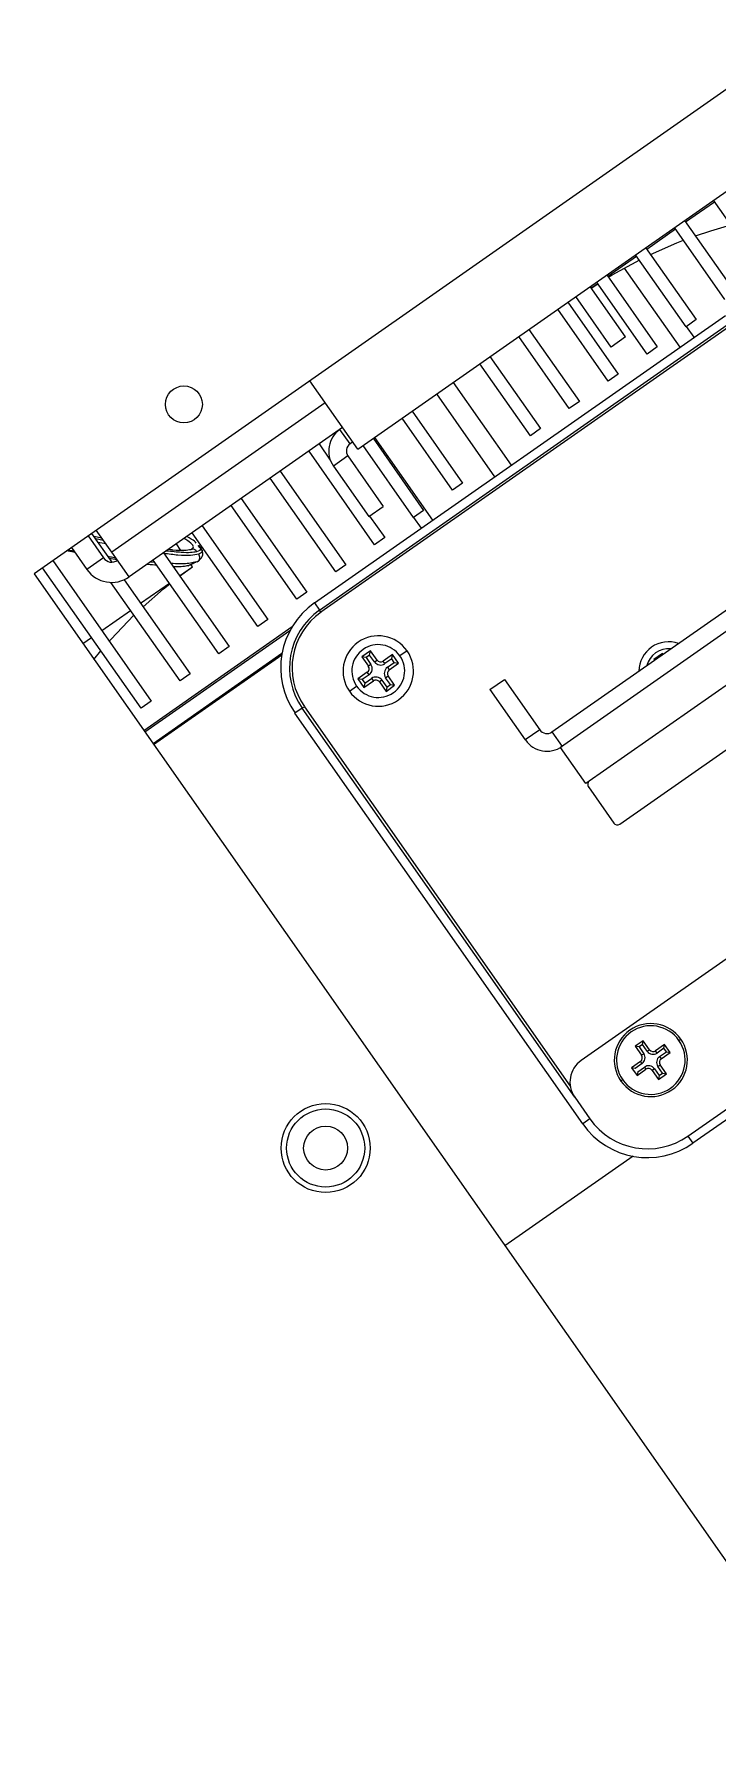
# Model space of a CAD drawing. Header units: millimetres. Extents: x 152904052 to 153933663, y 538271515 to 539240469.
# Drawn here: x 153466342.3 to 153466419.9, y 538579276.4 to 538579469.5 of the extents above; entities that cross this region are included whole.
import ezdxf

# ---------------------------------------------------------------- set-up
doc = ezdxf.new("R2010")
doc.units = ezdxf.units.MM
doc.layers.add('POWR', color=5, linetype='Continuous')

msp = doc.modelspace()

# ---------------------------------------------------------------- linework, layer by layer
at = {"layer": 'POWR', "color": 7}
for p, q in [((153466674.05, 538579640.41), (153466342.3, 538579408.12)), ((153466379.08, 538579422.27), (153466600.25, 538579577.14)), ((153466416.34, 538579448.12), (153466419.62, 538579450.41)), ((153466425.24, 538579442.39), (153466419.5, 538579450.58)), ((153466416.23, 538579448.28), (153466421.96, 538579440.09)), ((153466411.92, 538579445.02), (153466415.19, 538579447.32)), ((153466420.81, 538579439.29), (153466415.08, 538579447.48)), ((153466407.49, 538579441.93), (153466410.77, 538579444.22)), ((153466416.39, 538579436.19), (153466410.66, 538579444.38)), ((153466411.8, 538579445.19), (153466417.54, 538579437)), ((153466409.37, 538579442.87), (153466415.68, 538579433.86)), ((153466409.51, 538579435.04), (153466405.5, 538579440.77)), ((153466405.61, 538579440.61), (153466406.35, 538579441.12)), ((153466405.62, 538579440.59), (153466406.37, 538579441.09)), ((153466411.97, 538579433.09), (153466406.23, 538579441.29)), ((153466407.38, 538579442.09), (153466413.11, 538579433.9)), ((153466402.96, 538579438.99), (153466408.69, 538579430.8)), ((153466407.87, 538579433.89), (153466403.86, 538579439.62)), ((153466374.16, 538579404.79), (153466420.86, 538579437.49)), ((153466374.74, 538579403.97), (153466421.43, 538579436.67)), ((153466407.54, 538579430), (153466401.81, 538579438.19)), ((153466417.54, 538579437), (153466416.39, 538579436.19)), ((153466421.6, 538579436.42), (153466374.91, 538579403.73)), ((153466403.12, 538579426.9), (153466397.39, 538579435.09)), ((153466398.53, 538579435.89), (153466404.27, 538579427.7)), ((153466409.51, 538579435.04), (153466407.87, 538579433.89)), ((153466417.31, 538579435.01), (153466416.45, 538579436.24)), ((153466394.11, 538579432.8), (153466399.84, 538579424.61)), ((153466413.11, 538579433.9), (153466411.97, 538579433.09)), ((153466398.7, 538579423.8), (153466392.96, 538579431.99)), ((153466408.69, 538579430.8), (153466407.54, 538579430)), ((153466379.08, 538579422.27), (153466373.63, 538579430.05)), ((153466389.93, 538579429.87), (153466396.53, 538579420.45)), ((153466375.38, 538579427.56), (153466351.13, 538579410.58)), ((153466388.05, 538579428.55), (153466394.64, 538579419.13)), ((153466404.27, 538579427.7), (153466403.12, 538579426.9)), ((153466389.85, 538579417.61), (153466384.12, 538579425.8)), ((153466385.26, 538579426.6), (153466391, 538579418.41)), ((153466377.36, 538579424.73), (153466353.11, 538579407.75)), ((153466378.22, 538579422.89), (153466377.07, 538579424.53)), ((153466378.5, 538579423.09), (153466378.22, 538579422.89)), ((153466380.84, 538579423.51), (153466386.57, 538579415.31)), ((153466381, 538579423.62), (153466387.6, 538579414.2)), ((153466399.84, 538579424.61), (153466398.7, 538579423.8)), ((153466381, 538579411.41), (153466373.55, 538579422.06)), ((153466374.69, 538579422.87), (153466375.97, 538579421.04)), ((153466377.97, 538579421.5), (153466376.33, 538579420.35)), ((153466377.97, 538579421.5), (153466381.99, 538579415.76)), ((153466385.43, 538579414.51), (153466379.69, 538579422.7)), ((153466370.27, 538579419.77), (153466377.73, 538579409.12)), ((153466376.33, 538579420.35), (153466380.35, 538579414.62)), ((153466376.58, 538579408.32), (153466369.12, 538579418.97)), ((153466391, 538579418.41), (153466389.85, 538579417.61)), ((153466372.16, 538579405.22), (153466364.7, 538579415.87)), ((153466365.85, 538579416.67), (153466373.3, 538579406.02)), ((153466380.35, 538579414.62), (153466381.99, 538579415.76)), ((153466386.57, 538579415.31), (153466385.43, 538579414.51)), ((153466361.42, 538579413.57), (153466368.88, 538579402.92)), ((153466380.43, 538579414.67), (153466382.15, 538579412.22)), ((153466385.43, 538579414.51), (153466386.29, 538579413.28)), ((153466348.44, 538579412.42), (153466350.19, 538579409.92)), ((153466348.85, 538579412.7), (153466351.14, 538579409.43)), ((153466349.08, 538579412.37), (153466350, 538579412.19)), ((153466349.27, 538579412.11), (153466350.19, 538579411.92)), ((153466351.13, 538579410.58), (153466349.38, 538579413.08)), ((153466350.48, 538579411.51), (153466349.57, 538579411.68)), ((153466359, 538579410.75), (153466358.48, 538579411.51)), ((153466367.73, 538579402.12), (153466360.28, 538579412.77)), ((153466382.15, 538579412.22), (153466381, 538579411.41)), ((153466344.43, 538579409.61), (153466355.61, 538579393.63)), ((153466346.96, 538579410.52), (153466345.99, 538579410.7)), ((153466346.85, 538579410.68), (153466346.15, 538579410.81)), ((153466346.56, 538579411.1), (153466348.3, 538579408.6)), ((153466350.19, 538579409.92), (153466348.3, 538579408.6)), ((153466351.75, 538579409.69), (153466350.85, 538579409.84)), ((153466353.11, 538579407.75), (153466351.13, 538579410.58)), ((153466363.31, 538579399.02), (153466355.85, 538579409.67)), ((153466357, 538579410.48), (153466364.46, 538579399.83)), ((153466360.77, 538579409.46), (153466360.38, 538579409.39)), ((153466361.14, 538579411.11), (153466360.95, 538579411.32)), ((153466361.24, 538579411.05), (153466361.02, 538579411.37)), ((153466361.22, 538579411.04), (153466361.28, 538579410.95)), ((153466342.3, 538579408.12), (153466462.75, 538579236.09)), ((153466354.46, 538579392.83), (153466343.28, 538579408.8)), ((153466356.04, 538579409.4), (153466355.53, 538579409.44)), ((153466358.84, 538579407.86), (153466360.31, 538579408.89)), ((153466358.85, 538579407.83), (153466360.31, 538579408.89)), ((153466359.82, 538579409.02), (153466359.9, 538579409.06)), ((153466360.31, 538579408.89), (153466360.11, 538579409.17)), ((153466360.44, 538579409.31), (153466360.78, 538579409.45)), ((153466377.73, 538579409.12), (153466376.58, 538579408.32)), ((153466358.89, 538579395.93), (153466351.04, 538579407.13)), ((153466352.54, 538579407.43), (153466360.03, 538579396.73)), ((153466354.41, 538579404.76), (153466357.69, 538579407.05)), ((153466373.3, 538579406.02), (153466372.16, 538579405.22)), ((153466401.16, 538579390.12), (153466425.41, 538579407.1)), ((153466349.99, 538579401.66), (153466353.27, 538579403.95)), ((153466374.16, 538579404.79), (153466374.74, 538579403.97)), ((153466374.91, 538579403.73), (153466374.74, 538579403.97)), ((153466426.72, 538579405.58), (153466402.14, 538579388.37)), ((153466354.77, 538579390.3), (153466371.65, 538579402.12)), ((153466368.88, 538579402.92), (153466367.73, 538579402.12)), ((153466347.86, 538579400.17), (153466348.84, 538579400.86)), ((153466371.36, 538579401.61), (153466354.91, 538579390.09)), ((153466364.46, 538579399.83), (153466363.31, 538579399.02)), ((153466429.59, 538579401.48), (153466405.01, 538579384.28)), ((153466349.11, 538579398.38), (153466349.9, 538579399.35)), ((153466370.47, 538579399.03), (153466355.83, 538579388.78)), ((153466355.89, 538579388.7), (153466370.45, 538579398.9)), ((153466380.53, 538579399.36), (153466379.55, 538579398.67)), ((153466379.55, 538579398.67), (153466380.29, 538579397.61)), ((153466380.04, 538579398.59), (153466379.55, 538579398.67)), ((153466380.44, 538579398.87), (153466380.04, 538579398.59)), ((153466380.04, 538579398.59), (153466380.58, 538579397.81)), ((153466380.44, 538579398.87), (153466380.53, 538579399.36)), ((153466380.99, 538579398.1), (153466380.44, 538579398.87)), ((153466381.28, 538579398.3), (153466380.53, 538579399.36)), ((153466380.99, 538579398.1), (153466381.28, 538579398.3)), ((153466383.04, 538579398.92), (153466381.97, 538579398.18)), ((153466382.17, 538579397.89), (153466381.97, 538579398.18)), ((153466382.95, 538579398.43), (153466382.17, 538579397.89)), ((153466382.46, 538579397.48), (153466383.24, 538579398.02)), ((153466382.66, 538579397.19), (153466383.73, 538579397.94)), ((153466382.95, 538579398.43), (153466383.04, 538579398.92)), ((153466383.24, 538579398.02), (153466382.95, 538579398.43)), ((153466383.73, 538579397.94), (153466383.04, 538579398.92)), ((153466383.24, 538579398.02), (153466383.73, 538579397.94)), ((153466384.69, 538579399.35), (153466383.87, 538579398.77)), ((153466413.72, 538579399.04), (153466412.73, 538579398.35)), ((153466412.73, 538579398.35), (153466412.79, 538579398.27)), ((153466413.78, 538579398.96), (153466413.72, 538579399.04)), ((153466360.03, 538579396.73), (153466358.89, 538579395.93)), ((153466380.17, 538579396.91), (153466379.11, 538579396.17)), ((153466379.11, 538579396.17), (153466379.79, 538579395.18)), ((153466379.59, 538579396.08), (153466379.11, 538579396.17)), ((153466380.37, 538579396.63), (153466379.59, 538579396.08)), ((153466379.59, 538579396.08), (153466379.88, 538579395.67)), ((153466379.88, 538579395.67), (153466380.66, 538579396.22)), ((153466380.37, 538579396.63), (153466380.17, 538579396.91)), ((153466380.58, 538579397.81), (153466380.29, 538579397.61)), ((153466380.66, 538579396.22), (153466380.86, 538579395.93)), ((153466381.84, 538579396.01), (153466381.56, 538579395.81)), ((153466381.84, 538579396.01), (153466382.39, 538579395.23)), ((153466382.25, 538579396.29), (153466382.54, 538579396.5)), ((153466382.79, 538579395.52), (153466382.25, 538579396.29)), ((153466382.46, 538579397.48), (153466382.66, 538579397.19)), ((153466383.28, 538579395.43), (153466382.54, 538579396.5)), ((153466394.11, 538579394.96), (153466395.75, 538579396.1)), ((153466395.75, 538579396.1), (153466399.77, 538579390.37)), ((153466408.86, 538579379.65), (153466432.62, 538579396.28)), ((153466378.14, 538579394.76), (153466378.96, 538579395.33)), ((153466379.79, 538579395.18), (153466380.86, 538579395.93)), ((153466379.88, 538579395.67), (153466379.79, 538579395.18)), ((153466381.56, 538579395.81), (153466382.3, 538579394.74)), ((153466382.3, 538579394.74), (153466383.28, 538579395.43)), ((153466382.39, 538579395.23), (153466382.3, 538579394.74)), ((153466382.39, 538579395.23), (153466382.79, 538579395.52)), ((153466382.79, 538579395.52), (153466383.28, 538579395.43)), ((153466394.11, 538579394.96), (153466398.13, 538579389.22)), ((153466355.61, 538579393.63), (153466354.46, 538579392.83)), ((153466372.77, 538579392.83), (153466371.95, 538579392.26)), ((153466404.65, 538579345.57), (153466371.95, 538579392.26)), ((153466373.02, 538579393), (153466372.77, 538579392.83)), ((153466403.75, 538579348.6), (153466372.77, 538579392.83)), ((153466373.02, 538579393), (153466403.24, 538579349.84)), ((153466399.77, 538579390.37), (153466398.13, 538579389.22)), ((153466459.37, 538579391.21), (153466404.48, 538579352.78)), ((153466401.16, 538579390.12), (153466402.31, 538579388.49)), ((153466405.01, 538579384.28), (153466402.14, 538579388.37)), ((153466405.3, 538579383.87), (153466408.17, 538579379.77)), ((153466411.52, 538579355.02), (153466410.62, 538579354.39)), ((153466411.05, 538579354.31), (153466410.62, 538579354.39)), ((153466410.62, 538579354.39), (153466411.34, 538579353.36)), ((153466411.44, 538579354.59), (153466411.05, 538579354.31)), ((153466411.05, 538579354.31), (153466411.59, 538579353.54)), ((153466411.59, 538579353.54), (153466411.34, 538579353.36)), ((153466411.44, 538579354.59), (153466411.52, 538579355.02)), ((153466411.99, 538579353.82), (153466411.44, 538579354.59)), ((153466412.24, 538579353.99), (153466411.52, 538579355.02)), ((153466411.99, 538579353.82), (153466412.24, 538579353.99)), ((153466413.96, 538579354.59), (153466412.93, 538579353.87)), ((153466413.11, 538579353.62), (153466412.93, 538579353.87)), ((153466413.88, 538579354.16), (153466413.11, 538579353.62)), ((153466413.39, 538579353.22), (153466414.16, 538579353.76)), ((153466413.56, 538579352.97), (153466414.59, 538579353.69)), ((153466413.88, 538579354.16), (153466413.96, 538579354.59)), ((153466414.16, 538579353.76), (153466413.88, 538579354.16)), ((153466414.59, 538579353.69), (153466413.96, 538579354.59)), ((153466414.16, 538579353.76), (153466414.59, 538579353.69)), ((153466415.58, 538579355.06), (153466415.79, 538579355.2)), ((153466411.21, 538579352.67), (153466410.19, 538579351.95)), ((153466410.62, 538579351.87), (153466410.19, 538579351.95)), ((153466410.19, 538579351.95), (153466410.82, 538579351.05)), ((153466411.39, 538579352.42), (153466410.62, 538579351.87)), ((153466410.82, 538579351.05), (153466411.84, 538579351.77)), ((153466410.9, 538579351.48), (153466411.67, 538579352.02)), ((153466411.39, 538579352.42), (153466411.21, 538579352.67)), ((153466411.67, 538579352.02), (153466411.84, 538579351.77)), ((153466412.79, 538579351.82), (153466412.54, 538579351.64)), ((153466412.54, 538579351.64), (153466413.26, 538579350.62)), ((153466412.79, 538579351.82), (153466413.33, 538579351.05)), ((153466413.19, 538579352.1), (153466413.44, 538579352.27)), ((153466413.73, 538579351.33), (153466413.19, 538579352.1)), ((153466413.39, 538579353.22), (153466413.56, 538579352.97)), ((153466414.16, 538579351.25), (153466413.44, 538579352.27)), ((153466416.61, 538579344.18), (153466427.67, 538579351.92)), ((153466409.19, 538579350.58), (153466408.99, 538579350.44)), ((153466410.9, 538579351.48), (153466410.82, 538579351.05)), ((153466413.26, 538579350.62), (153466414.16, 538579351.25)), ((153466413.33, 538579351.05), (153466413.26, 538579350.62)), ((153466413.33, 538579351.05), (153466413.73, 538579351.33)), ((153466413.73, 538579351.33), (153466414.16, 538579351.25)), ((153466428.24, 538579351.1), (153466417.18, 538579343.36)), ((153466403.75, 538579348.6), (153466405.47, 538579346.14)), ((153466405.47, 538579346.14), (153466404.65, 538579345.57)), ((153466416.61, 538579344.18), (153466417.18, 538579343.36)), ((153466410.37, 538579341.88), (153466395.81, 538579331.69))]:
    msp.add_line(p, q, dxfattribs=at)
at = {"layer": 'POWR', "color": 7, "flags": 128}
for points in [[(153466417.46, 538579446.52), (153466419.21, 538579447.11), (153466421.47, 538579447.77)], [(153466412.35, 538579444.4), (153466415.35, 538579445.72), (153466416.1, 538579446.02)], [(153466407.56, 538579441.83), (153466407.99, 538579442.09), (153466411.15, 538579443.81)], [(153466354.69, 538579404.36), (153466357.01, 538579406.38), (153466357.74, 538579406.97)], [(153466350.84, 538579400.44), (153466351.02, 538579400.64), (153466353.66, 538579403.39)]]:
    msp.add_lwpolyline(points, dxfattribs=at)
at = {"layer": 'POWR', "color": 7}
for centre, radius in [((153466359.33, 538579427.37), 2.1), ((153466375.44, 538579342.82), 5.06), ((153466375.44, 538579342.82), 4.44), ((153466375.44, 538579342.82), 2.5)]:
    msp.add_circle(centre, radius, dxfattribs=at)
for centre, radius, start, end in [((153466378.79, 538579422.07), 3, 125, 215), ((153466378.79, 538579422.07), 1, 125, 215), ((153466351.13, 538579410.58), 1.15, 215, 305), ((153466351.13, 538579410.58), 3.45, 215, 305), ((153466379.33, 538579397.42), 9, 125, 215), ((153466379.33, 538579397.42), 8, 125, 215), ((153466379.33, 538579397.42), 7.7, 125, 215), ((153466381.42, 538579397.05), 4, 35, 215), ((153466381.42, 538579397.05), 3, 35, 215), ((153466414.43, 538579396.98), 3.4, 71.0319, 178.9681), ((153466381.42, 538579397.05), 4, 215, 35), ((153466381.42, 538579397.05), 3, 215, 35), ((153466381.69, 538579398.58), 0.851, 215, 305), ((153466381.69, 538579398.58), 0.5, 215, 305), ((153466414.43, 538579396.98), 2.6, 85.2849, 164.7151), ((153466379.88, 538579397.32), 0.5, 305, 35), ((153466379.88, 538579397.32), 0.851, 305, 35), ((153466381.15, 538579395.52), 0.851, 35, 125), ((153466381.15, 538579395.52), 0.5, 35, 125), ((153466382.95, 538579396.78), 0.851, 125, 215), ((153466382.95, 538579396.78), 0.5, 125, 215), ((153466400.59, 538579390.94), 1, 215, 305), ((153466400.59, 538579390.94), 3, 215, 305), ((153466405.71, 538579384.15), 0.5, 125, 215), ((153466408.58, 538579380.06), 0.5, 215, 305), ((153466412.39, 538579352.82), 4.15, 35, 215), ((153466412.39, 538579352.82), 3.9, 35, 215), ((153466412.39, 538579352.82), 4.15, 215, 35), ((153466412.39, 538579352.82), 3.9, 215, 35), ((153466410.93, 538579353.08), 0.807, 305, 35), ((153466412.65, 538579354.28), 0.807, 215, 305), ((153466412.65, 538579354.28), 0.5, 215, 305), ((153466406.2, 538579350.32), 3, 125, 215), ((153466410.93, 538579353.08), 0.5, 305, 35), ((153466412.13, 538579351.36), 0.807, 35, 125), ((153466412.13, 538579351.36), 0.5, 35, 125), ((153466413.85, 538579352.56), 0.807, 125, 215), ((153466413.85, 538579352.56), 0.5, 125, 215), ((153466412.02, 538579350.73), 8, 215, 305), ((153466412.02, 538579350.73), 9, 215, 305)]:
    msp.add_arc(centre, radius, start, end, dxfattribs=at)
for points, knots in [([(153466360.14, 538579410.88), (153466360.27, 538579410.96), (153466360.53, 538579411.12), (153466360.24, 538579411.55), (153466359.64, 538579411.94), (153466359.36, 538579412.13)], [0, 0, 0, 0, 0.350358, 0.700607, 1, 1, 1, 1]), ([(153466360.73, 538579411.59), (153466360.68, 538579411.66), (153466360.56, 538579411.84), (153466360.01, 538579412.15), (153466359.67, 538579412.35)], [0, 0, 0, 0, 0.366155, 1, 1, 1, 1]), ([(153466351.59, 538579409.92), (153466351.48, 538579409.93), (153466351.22, 538579409.96), (153466350.89, 538579410.02), (153466350.71, 538579410.05)], [0, 0, 0, 0, 0.425061, 1, 1, 1, 1]), ([(153466361.01, 538579410.33), (153466360.73, 538579410.27), (153466360.19, 538579410.15), (153466358.84, 538579410.18), (153466357.6, 538579410.34), (153466357.05, 538579410.41)], [0, 0, 0, 0, 0.364043, 0.717268, 1, 1, 1, 1]), ([(153466357.37, 538579410.73), (153466357.95, 538579410.67), (153466359.05, 538579410.55), (153466360.15, 538579410.53), (153466360.58, 538579410.61), (153466360.79, 538579410.64)], [0, 0, 0, 0, 0.364792, 0.685803, 1, 1, 1, 1]), ([(153466357.61, 538579410.9), (153466357.76, 538579410.88), (153466358.52, 538579410.79), (153466359.44, 538579410.76), (153466359.91, 538579410.84), (153466360.14, 538579410.88)], [0, 0, 0, 0, 0.109893, 0.5550406, 1, 1, 1, 1]), ([(153466360.79, 538579410.64), (153466360.77, 538579410.66), (153466360.74, 538579410.71), (153466360.67, 538579410.77), (153466360.6, 538579410.83), (153466360.48, 538579410.89), (153466360.31, 538579410.93), (153466360.2, 538579410.89), (153466360.14, 538579410.88)], [0, 0, 0, 0, 0.0746344, 0.1571378, 0.2527089, 0.362005, 0.6363379, 1, 1, 1, 1]), ([(153466360.26, 538579410.93), (153466360.26, 538579410.92), (153466360.26, 538579410.92), (153466360.24, 538579410.91), (153466360.24, 538579410.9)], [0, 0, 0, 0, 0.644353, 1, 1, 1, 1]), ([(153466360.79, 538579410.64), (153466361.08, 538579410.73), (153466361.39, 538579410.83), (153466361.15, 538579411.09), (153466361.14, 538579411.11)], [0, 0, 0, 0, 0.939495, 1, 1, 1, 1]), ([(153466360.84, 538579409.47), (153466360.89, 538579409.5), (153466360.94, 538579409.53), (153466360.99, 538579409.57), (153466361.02, 538579409.61), (153466361.09, 538579409.7), (153466361.14, 538579409.85), (153466361.13, 538579410.02), (153466361.1, 538579410.14), (153466361.06, 538579410.24), (153466361.02, 538579410.3), (153466361.01, 538579410.33)], [0, 0, 0, 0, 0.21264, 0.230748, 0.266356, 0.391268, 0.667088, 0.773862, 0.86234, 0.934477, 1, 1, 1, 1]), ([(153466361.05, 538579409.61), (153466361.05, 538579409.6), (153466361.02, 538579409.57), (153466360.96, 538579409.53), (153466360.89, 538579409.5), (153466360.86, 538579409.48), (153466360.85, 538579409.48), (153466360.84, 538579409.48), (153466360.84, 538579409.47)], [0, 0, 0, 0, 0.099309, 0.572344, 0.872579, 0.957894, 0.984349, 1, 1, 1, 1]), ([(153466361.28, 538579410.95), (153466361.3, 538579410.93), (153466361.45, 538579410.75), (153466361.4, 538579410.53), (153466361.14, 538579410.4), (153466361.01, 538579410.33)], [0, 0, 0, 0, 0.084869, 0.533721, 1, 1, 1, 1]), ([(153466361.03, 538579409.59), (153466361.23, 538579409.81), (153466361.67, 538579410.28), (153466361.4, 538579410.76), (153466361.26, 538579411.02)], [0, 0, 0, 0, 0.46653, 1, 1, 1, 1]), ([(153466356.28, 538579409.06), (153466355.96, 538579409.09), (153466355.62, 538579409.12), (153466355.17, 538579409.18), (153466355.16, 538579409.18)], [0, 0, 0, 0, 0.969756, 1, 1, 1, 1]), ([(153466360.38, 538579409.39), (153466360.18, 538579409.34), (153466359.69, 538579409.21), (153466358.54, 538579409.25), (153466357.85, 538579409.27)], [0, 0, 0, 0, 0.398241, 1, 1, 1, 1]), ([(153466359.8, 538579409.03), (153466359.63, 538579408.99), (153466359.28, 538579408.9), (153466358.65, 538579408.88), (153466358.15, 538579408.91), (153466358.09, 538579408.91)], [0, 0, 0, 0, 0.470727, 0.942582, 1, 1, 1, 1]), ([(153466359.8, 538579409.03), (153466359.81, 538579409.03), (153466359.83, 538579409.04), (153466360, 538579409.12), (153466360.21, 538579409.22), (153466360.4, 538579409.29), (153466360.44, 538579409.31)], [0, 0, 0, 0, 0.012424, 0.10646, 0.815563, 1, 1, 1, 1])]:
    msp.add_open_spline(points, degree=3, knots=knots, dxfattribs=at)

doc.saveas('drawing.dxf')
